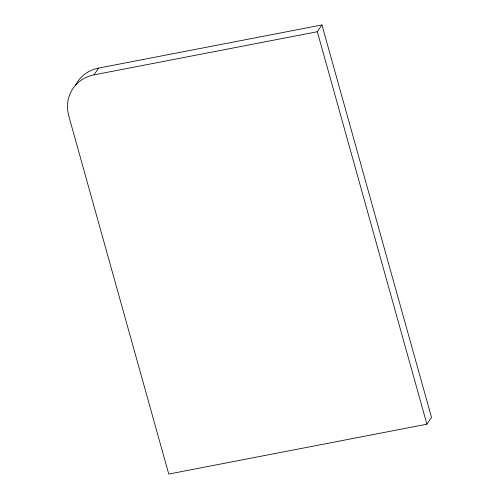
<?xml version="1.0" encoding="UTF-8"?>
<svg xmlns="http://www.w3.org/2000/svg" width="499" height="499" viewBox="0 0 499 499"><rect width="100%" height="100%" fill="white"/><g stroke="black" fill="none" stroke-linecap="round" stroke-linejoin="round"><path stroke-width="0.75" d="M93.968 74.869L98.596 68.089L321.949 24.95L431.523 417.414L426.901 424.194L168.756 474.05L68.775 115.968A36.988 34.082 34.3 0 1 93.968 74.869L317.32 31.73L321.949 24.95M317.32 31.73L426.901 424.194M75.705 84.855A36.988 34.082 34.3 0 1 98.596 68.089"/></g></svg>
